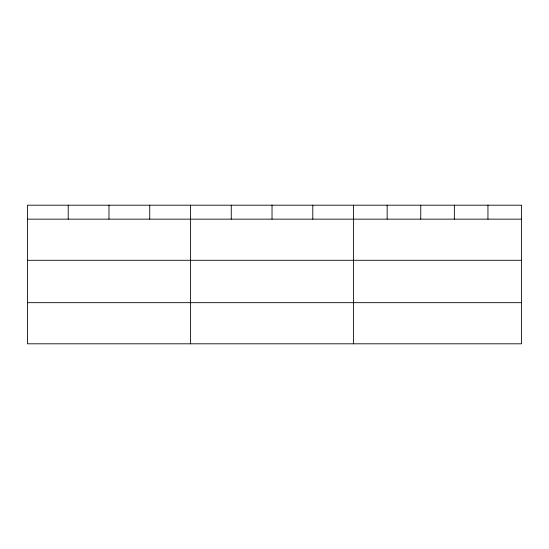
<?xml version="1.0" encoding="UTF-8"?>
<svg xmlns="http://www.w3.org/2000/svg" width="549" height="549" viewBox="0 0 549 549"><rect width="100%" height="100%" fill="white"/><g stroke="black" fill="none" stroke-linecap="round" stroke-linejoin="round"><path stroke-width="0.82" d="M521.55 260.288L521.55 205.196L27.45 205.196L27.45 343.804L521.55 343.804L521.55 260.288L27.45 260.288M27.45 219.154L521.55 219.154M27.45 302.671L521.55 302.671M487.951 205.196L487.951 219.154M454.352 205.196L454.352 219.154M420.754 205.196L420.754 219.154M387.155 205.196L387.155 219.154M353.556 205.196L353.556 343.804M312.793 205.196L312.793 219.154M272.029 205.196L272.029 219.154M231.266 205.196L231.266 219.154M190.503 205.196L190.503 343.804M149.74 205.196L149.74 219.154M108.977 205.196L108.977 219.154M68.213 205.196L68.213 219.154"/></g></svg>
